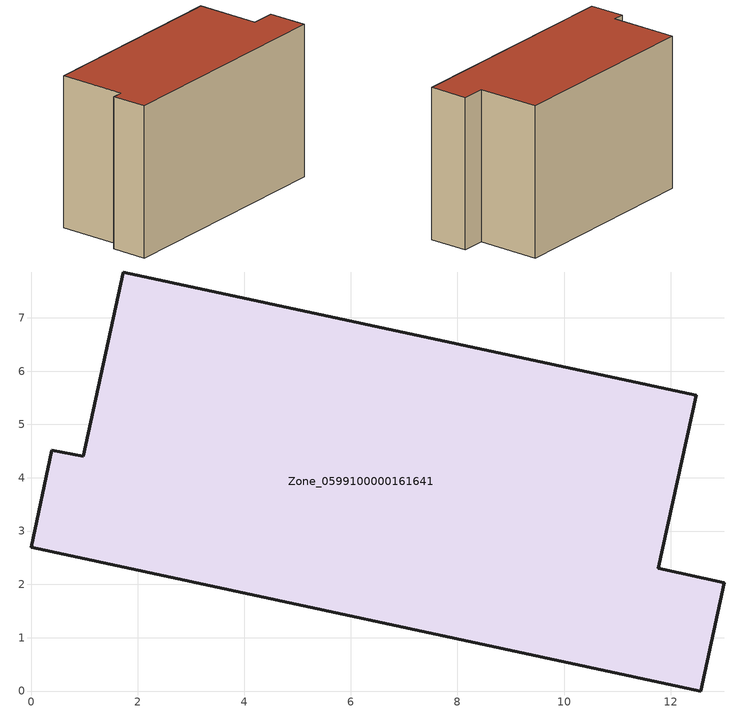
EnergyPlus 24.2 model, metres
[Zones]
Zone_0599100000161641
 floor ground (C_G): 12.56,0 0,2.7 0.39,4.52 0.98,4.4 1.73,7.86 12.48,5.55 11.77,2.3 13.01,2.03 z0
 wall outside (C_F): 0.98,4.4 0.39,4.52 0,2.7 12.56,0 13.01,2.03 11.77,2.3 12.48,5.55 1.73,7.86 0.98,4.4 z0:8.06
 roof outside (C_R): 12.48,5.55 1.73,7.86 0.98,4.4 0.39,4.52 0,2.7 12.56,0 13.01,2.03 11.77,2.3 z8.06
[BUILDING]
Pand.0599100000161641: North Axis=0; Terrain=City; Loads Convergence Tolerance Value=0.04; Temperature Convergence Tolerance Value=0.4; Solar Distribution=FullExterior; Maximum Number of Warmup Days=25; Minimum Number of Warmup Days=1
[Site:Location]
Rotterdam.The.Hague.AP_ZH_NLD Design_Conditions: Latitude=51.96; Longitude=4.45; Time Zone=1; Elevation=-4.5
[SITE:GROUNDTEMPERATURE:BUILDINGSURFACE]
18, 18, 18, 18, 18, 18, 18, 18, 18, 18, 18, 18
[MATERIAL] Thermal Absorptance=0.9; Solar Absorptance=0.7; Visible Absorptance=0.7
Name | Roughness | Thickness | Conductivity | Density | Specific Heat
G.TI.1975-1991 | MediumSmooth | 0.15 | 0.288461 | 540 | 1210
F.TI.1975-1991 | Rough | 0.3 | 0.230769 | 1920 | 840
R.TI.1975-1991 | MediumRough | 0.2 | 0.153846 | 1500 | 1000
[CONSTRUCTION]
C_G: G.TI.1975-1991
C_F: F.TI.1975-1991
C_R: R.TI.1975-1991
[ZONE]
Zone_0599100000161641: Type=1; Multiplier=1; Ceiling Height=Autocalculate; Volume=Autocalculate; Floor Area=autocalculate; Part of Total Floor Area=Yes
[ZONEINFILTRATION:DESIGNFLOWRATE]
Infil_Zone_0599100000161641: Zone or ZoneList or Space or SpaceList=Zone_0599100000161641; Schedule=AlwaysOn; Design Flow Rate Calculation Method=Flow/Area; Flow Rate per Floor Area=0.003; Constant Term Coefficient=1; Temperature Term Coefficient=0; Velocity Term Coefficient=0; Velocity Squared Term Coefficient=0
[HVACTEMPLATE:ZONE:IDEALLOADSAIRSYSTEM]
Zone_0599100000161641: Maximum Heating Supply Air Temperature=50; Minimum Cooling Supply Air Temperature=13; Maximum Heating Supply Air Humidity Ratio=0.0156; Minimum Cooling Supply Air Humidity Ratio=0.0077; Heating Limit=NoLimit; Cooling Limit=NoLimit; Dehumidification Control Type=ConstantSensibleHeatRatio; Cooling Sensible Heat Ratio=0.7; Dehumidification Setpoint=60; Humidification Control Type=None; Humidification Setpoint=30; Outdoor Air Method=None; Outdoor Air Flow Rate per Person=0.00944; Outdoor Air Flow Rate per Zone Floor Area=0; Outdoor Air Flow Rate per Zone=0; Demand Controlled Ventilation Type=None; Outdoor Air Economizer Type=NoEconomizer; Heat Recovery Type=None; Sensible Heat Recovery Effectiveness=0.7; Latent Heat Recovery Effectiveness=0.65
[ZONECONTROL:THERMOSTAT]
ThermostatControl_Zone_0599100000161641: Zone or ZoneList=Zone_0599100000161641; Control Type Schedule=DualSetpointControlType; Control 1=Thermostat_Zone_0599100000161641; Temperature Difference Between Cutout And Setpoint=0
[THERMOSTATSETPOINT:DUALSETPOINT]
Thermostat_Zone_0599100000161641: Heating Setpoint Temperature Schedule=HeatingSetpoint_Zone_0599100000161641; Cooling Setpoint Temperature Schedule=CoolingSetpoint_Zone_0599100000161641
[SCHEDULE:COMPACT]
HeatingSetpoint_Zone_0599100000161641: Through: 12/31, For: AllDays, Until: 24:00, 21
CoolingSetpoint_Zone_0599100000161641: Through: 12/31, For: AllDays, Until: 24:00, 24
DualSetpointControlType: Through: 12/31, For: AllDays, Until: 24:00, 4
AlwaysOn: Through: 12/31, For: AllDays, Until: 24:00, 1
